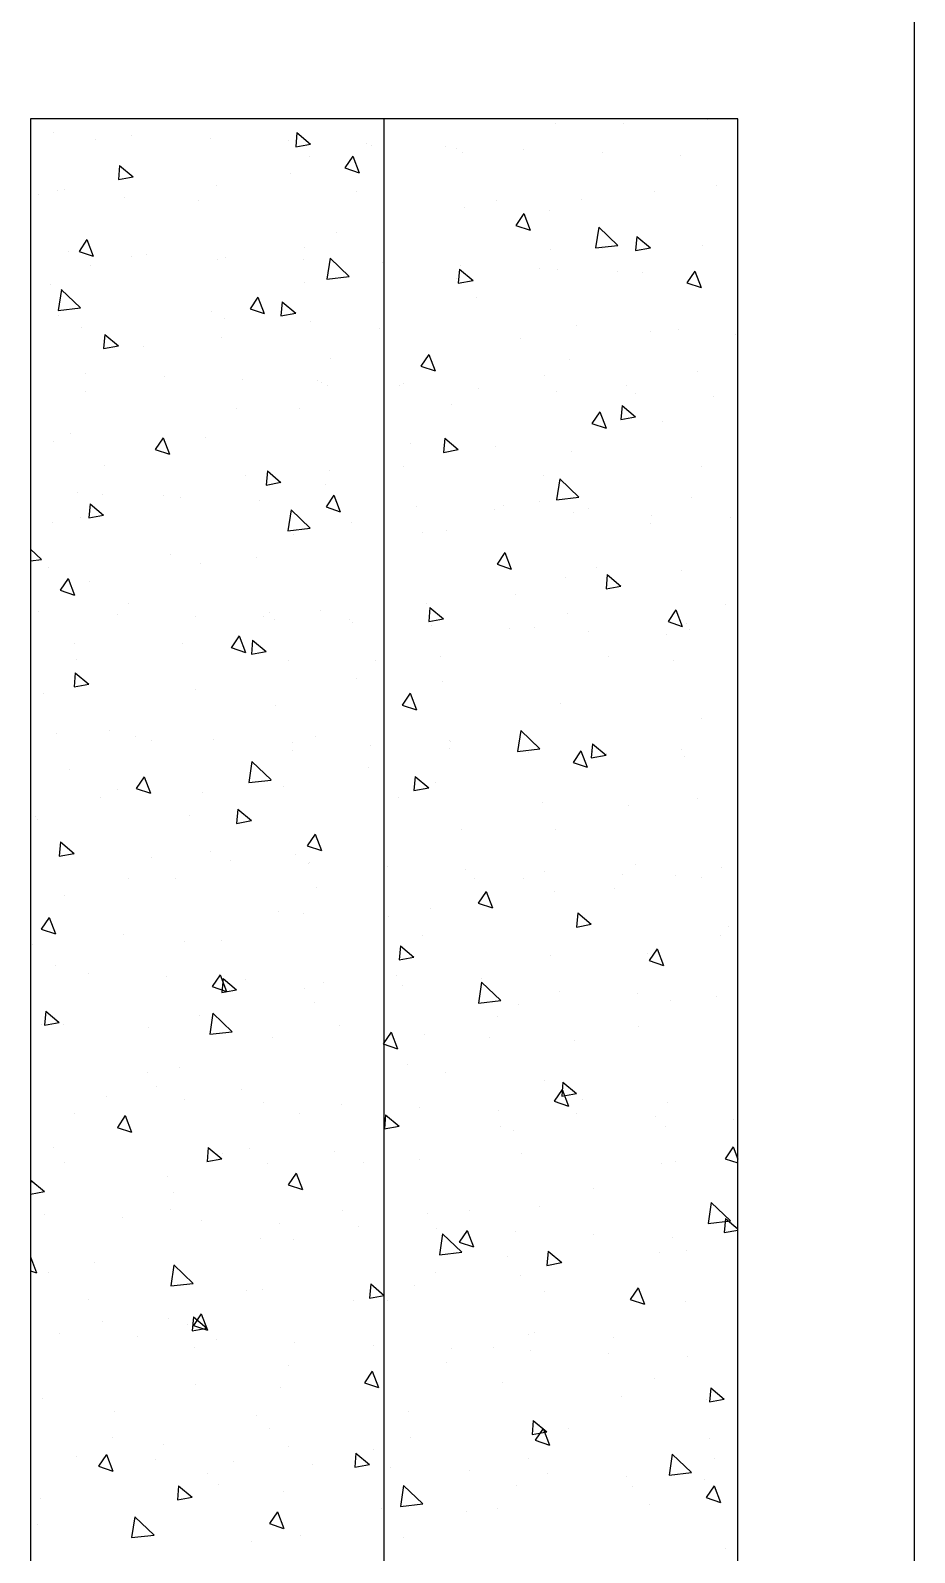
# Model space of a CAD drawing. Header units: millimetres. Extents: x 331487 to 517269, y 198509 to 399936.
# Drawn here: x 438084 to 438459, y 328706 to 329351 of the extents above; entities that cross this region are included whole.
import ezdxf

# ---------------------------------------------------------------- set-up
doc = ezdxf.new("R2010")
doc.units = ezdxf.units.MM
doc.header["$MEASUREMENT"] = 0
doc.layers.add('COLUMN', color=6, linetype='Continuous')
doc.layers.add('FOOTING', color=5, linetype='Continuous')

msp = doc.modelspace()

# ---------------------------------------------------------------- linework, layer by layer
at = {"layer": 'COLUMN'}
for p, q in [((438084.35, 329313.51), (438084.35, 326783.51)), ((438384.35, 329313.51), (438084.35, 329313.51)), ((438384.35, 326783.51), (438384.35, 329313.51))]:
    msp.add_line(p, q, dxfattribs=at)
at = {"layer": 'COLUMN', "color": 2, "linetype": 'Continuous'}
for p, q in [((438307.09, 329311.53), (438307.09, 329311.53)), ((438335.78, 329311.39), (438335.78, 329311.39)), ((438371.62, 329313.15), (438371.62, 329313.15)), ((438084.61, 329306.32), (438084.61, 329306.32)), ((438093.93, 329307.83), (438093.93, 329307.83)), ((438112.15, 329304.59), (438112.15, 329304.59)), ((438127.22, 329306.62), (438127.22, 329306.62)), ((438160.51, 329305.4), (438160.51, 329305.4)), ((438193.8, 329304.18), (438193.8, 329304.18)), ((438196.88, 329301.69), (438203.15, 329302.85)), ((438197.41, 329307.67), (438196.89, 329301.69)), ((438197.41, 329307.67), (438203.16, 329302.85)), ((438227.09, 329302.97), (438227.09, 329302.97)), ((438202.9, 329297.52), (438202.9, 329297.52)), ((438221.1, 329297.66), (438217.75, 329292.69)), ((438221.1, 329297.66), (438223.79, 329290.66)), ((438229.07, 329302.12), (438229.07, 329302.12)), ((438260.38, 329301.75), (438260.38, 329301.75)), ((438265.22, 329300.85), (438265.22, 329300.85)), ((438267.43, 329299.13), (438267.43, 329299.13)), ((438293.67, 329300.54), (438293.67, 329300.54)), ((438326.96, 329299.32), (438326.96, 329299.32)), ((438360.24, 329298.1), (438360.24, 329298.1)), ((438122.19, 329293.79), (438121.67, 329287.81)), ((438122.19, 329293.79), (438127.94, 329288.97)), ((438194.62, 329290.56), (438194.62, 329290.56)), ((438217.75, 329292.69), (438223.79, 329290.66)), ((438098.71, 329283.51), (438098.71, 329283.51)), ((438121.66, 329287.82), (438127.93, 329288.97)), ((438163.25, 329285.12), (438163.25, 329285.12)), ((438375.22, 329285.08), (438375.22, 329285.08)), ((438087.9, 329281.29), (438087.9, 329281.29)), ((438095.85, 329283.16), (438095.85, 329283.16)), ((438124.05, 329280.02), (438124.05, 329280.02)), ((438155.51, 329279.03), (438155.51, 329279.03)), ((438222.48, 329282.87), (438222.48, 329282.87)), ((438282.14, 329278.74), (438282.14, 329278.74)), ((438318.26, 329279.24), (438318.26, 329279.24)), ((438349.1, 329282.57), (438349.1, 329282.57)), ((438268.51, 329275.82), (438268.51, 329275.82)), ((438293.62, 329273.33), (438290.26, 329268.35)), ((438293.62, 329273.33), (438296.31, 329266.33)), ((438304.66, 329274.54), (438304.66, 329274.54)), ((438214.08, 329265.22), (438214.08, 329265.22)), ((438234.06, 329264.25), (438234.06, 329264.25)), ((438290.26, 329268.36), (438296.3, 329266.33)), ((438325.39, 329267.66), (438324.01, 329258.76)), ((438325.38, 329267.66), (438333.5, 329259.87)), ((438108.33, 329262.3), (438104.97, 329257.33)), ((438108.33, 329262.3), (438111.01, 329255.3)), ((438200.52, 329258.9), (438200.52, 329258.9)), ((438304.83, 329258.15), (438304.83, 329258.15)), ((438324.01, 329258.76), (438333.5, 329259.87)), ((438327.15, 329258.61), (438327.15, 329258.61)), ((438341.57, 329263.69), (438341.05, 329257.71)), ((438341.05, 329257.72), (438347.31, 329258.87)), ((438341.57, 329263.69), (438347.32, 329258.87)), ((438369.36, 329259.76), (438369.36, 329259.76)), ((438100.33, 329257.32), (438100.33, 329257.32)), ((438104.97, 329257.33), (438111.01, 329255.3)), ((438109.89, 329251.21), (438109.89, 329251.21)), ((438127.34, 329254.98), (438127.34, 329254.98)), ((438133.62, 329256.1), (438133.62, 329256.1)), ((438163.49, 329253.71), (438163.49, 329253.71)), ((438166.91, 329254.89), (438166.91, 329254.89)), ((438200.2, 329253.67), (438200.2, 329253.67)), ((438211.42, 329254.4), (438210.04, 329245.51)), ((438211.42, 329254.4), (438219.54, 329246.62)), ((438233.49, 329252.46), (438233.49, 329252.46)), ((438266.78, 329251.24), (438266.78, 329251.24)), ((438210.04, 329245.51), (438219.54, 329246.61)), ((438265.18, 329245.75), (438265.18, 329245.75)), ((438266.36, 329249.82), (438265.83, 329243.84)), ((438265.83, 329243.84), (438272.1, 329245)), ((438266.36, 329249.82), (438272.1, 329245)), ((438300.07, 329250.02), (438300.07, 329250.02)), ((438307.95, 329249.51), (438307.95, 329249.51)), ((438333.36, 329248.81), (438333.36, 329248.81)), ((438344.1, 329248.24), (438344.1, 329248.24)), ((438366.13, 329249), (438362.78, 329244.02)), ((438366.13, 329249), (438368.82, 329242)), ((438366.65, 329247.59), (438366.65, 329247.59)), ((438092.89, 329243.42), (438092.89, 329243.42)), ((438097.46, 329241.14), (438096.08, 329232.25)), ((438097.45, 329241.15), (438105.57, 329233.36)), ((438200.65, 329244.14), (438200.65, 329244.14)), ((438362.78, 329244.03), (438368.82, 329242)), ((438096.08, 329232.25), (438105.58, 329233.35)), ((438160.99, 329231.74), (438160.99, 329231.74)), ((438177.48, 329233), (438183.53, 329230.97)), ((438180.84, 329237.97), (438177.49, 329233)), ((438180.84, 329237.97), (438183.53, 329230.97)), ((438191.14, 329235.94), (438190.61, 329229.96)), ((438191.14, 329235.94), (438196.88, 329231.12)), ((438273.5, 329237.94), (438273.5, 329237.94)), ((438096.46, 329230.13), (438096.46, 329230.13)), ((438166.78, 329228.67), (438166.78, 329228.67)), ((438190.61, 329229.97), (438196.88, 329231.12)), ((438202.93, 329227.4), (438202.93, 329227.4)), ((438316.01, 329225.85), (438316.01, 329225.85)), ((438105.86, 329224.84), (438105.86, 329224.84)), ((438115.92, 329222.07), (438115.39, 329216.09)), ((438115.92, 329222.07), (438121.66, 329217.24)), ((438165.52, 329220.71), (438165.52, 329220.71)), ((438232.49, 329224.55), (438232.49, 329224.55)), ((438292.15, 329220.42), (438292.15, 329220.42)), ((438347.39, 329223.2), (438347.39, 329223.2)), ((438359.12, 329224.25), (438359.12, 329224.25)), ((438383.54, 329221.93), (438383.54, 329221.93)), ((438115.39, 329216.09), (438121.66, 329217.25)), ((438132.33, 329217.11), (438132.33, 329217.11)), ((438253.36, 329213.64), (438250, 329208.66)), ((438253.36, 329213.64), (438256.04, 329206.64)), ((438211.82, 329211.84), (438211.82, 329211.84)), ((438250, 329208.67), (438256.04, 329206.64)), ((438312.94, 329211.64), (438312.94, 329211.64)), ((438367.11, 329206.38), (438367.11, 329206.38)), ((438107.83, 329205.38), (438107.83, 329205.38)), ((438141.12, 329204.17), (438141.12, 329204.17)), ((438174.41, 329202.95), (438174.41, 329202.95)), ((438206.23, 329202.37), (438206.23, 329202.37)), ((438207.7, 329201.73), (438207.7, 329201.73)), ((438210.53, 329200.59), (438210.53, 329200.59)), ((438240.99, 329200.52), (438240.99, 329200.52)), ((438242.37, 329201.09), (438242.37, 329201.09)), ((438274.28, 329199.3), (438274.28, 329199.3)), ((438302.58, 329204.77), (438302.58, 329204.77)), ((438337.16, 329200.29), (438337.16, 329200.29)), ((438107.64, 329197.83), (438107.64, 329197.83)), ((438307.57, 329198.09), (438307.57, 329198.09)), ((438340.85, 329196.87), (438340.85, 329196.87)), ((438374.14, 329195.65), (438374.14, 329195.65)), ((438171.77, 329190.8), (438171.77, 329190.8)), ((438198.39, 329190.76), (438198.39, 329190.76)), ((438262.92, 329192.37), (438262.92, 329192.37)), ((438325.87, 329189.31), (438322.52, 329184.33)), ((438325.87, 329189.31), (438328.56, 329182.3)), ((438334.77, 329185.99), (438341.04, 329187.15)), ((438335.3, 329191.97), (438334.78, 329185.99)), ((438335.3, 329191.97), (438341.05, 329187.14)), ((438101.2, 329180.26), (438101.2, 329180.26)), ((438322.51, 329184.34), (438328.56, 329182.31)), ((438352.38, 329185.33), (438352.38, 329185.33)), ((438094.2, 329176.74), (438094.2, 329176.74)), ((438140.58, 329178.28), (438137.22, 329173.3)), ((438140.58, 329178.28), (438143.27, 329171.28)), ((438158.74, 329178.35), (438158.74, 329178.35)), ((438245.67, 329176.06), (438245.67, 329176.06)), ((438260.08, 329178.09), (438259.56, 329172.11)), ((438260.08, 329178.09), (438265.83, 329173.27)), ((438281.81, 329174.79), (438281.81, 329174.79)), ((438137.22, 329173.31), (438143.27, 329171.28)), ((438259.55, 329172.11), (438265.82, 329173.27)), ((438313.75, 329172.47), (438313.75, 329172.47)), ((438115.87, 329166.52), (438115.87, 329166.52)), ((438175.53, 329162.39), (438175.53, 329162.39)), ((438184.86, 329164.21), (438184.34, 329158.24)), ((438184.86, 329164.22), (438190.61, 329159.39)), ((438211.21, 329164.49), (438211.21, 329164.49)), ((438242.5, 329166.23), (438242.5, 329166.23)), ((438302.16, 329162.1), (438302.16, 329162.1)), ((438308.83, 329160.93), (438307.46, 329152.04)), ((438308.83, 329160.94), (438316.95, 329153.15)), ((438369.13, 329165.93), (438369.13, 329165.93)), ((438104.5, 329155.23), (438104.5, 329155.23)), ((438184.33, 329158.24), (438190.6, 329159.4)), ((438209.57, 329158.46), (438209.57, 329158.46)), ((438109.64, 329150.34), (438109.12, 329144.36)), ((438109.64, 329150.34), (438115.39, 329145.52)), ((438114.87, 329154.04), (438114.87, 329154.04)), ((438140.64, 329153.95), (438140.64, 329153.95)), ((438148.16, 329152.82), (438148.16, 329152.82)), ((438181.45, 329151.61), (438181.45, 329151.61)), ((438194.87, 329147.68), (438193.49, 329138.78)), ((438194.87, 329147.68), (438202.98, 329139.89)), ((438213.09, 329153.95), (438209.74, 329148.97)), ((438209.74, 329148.98), (438215.78, 329146.95)), ((438213.09, 329153.95), (438215.78, 329146.95)), ((438214.74, 329150.39), (438214.74, 329150.39)), ((438248.03, 329149.17), (438248.03, 329149.17)), ((438281.32, 329147.96), (438281.32, 329147.96)), ((438285.11, 329149.75), (438285.11, 329149.75)), ((438300.32, 329151.39), (438300.32, 329151.39)), ((438307.46, 329152.04), (438316.95, 329153.14)), ((438321.25, 329148.48), (438321.25, 329148.48)), ((438364.85, 329153), (438364.85, 329153)), ((438093.91, 329142.56), (438093.91, 329142.56)), ((438105.38, 329144.45), (438105.38, 329144.45)), ((438109.11, 329144.36), (438115.38, 329145.52)), ((438220.54, 329142.27), (438220.54, 329142.27)), ((438314.61, 329146.74), (438314.61, 329146.74)), ((438347.17, 329141.97), (438347.17, 329141.97)), ((438347.9, 329145.53), (438347.9, 329145.53)), ((438381.19, 329144.31), (438381.19, 329144.31)), ((438193.49, 329138.78), (438202.99, 329139.89)), ((438196.13, 329137.37), (438196.13, 329137.37)), ((438250.65, 329138.19), (438250.65, 329138.19)), ((438260.67, 329138.99), (438260.67, 329138.99)), ((438084.35, 329131.12), (438089.02, 329126.63)), ((438143.94, 329128.92), (438143.94, 329128.92)), ((438285.61, 329129.62), (438282.25, 329124.64)), ((438285.61, 329129.62), (438288.3, 329122.61)), ((438084.35, 329126.08), (438089.02, 329126.63)), ((438091.95, 329123.36), (438091.95, 329123.36)), ((438156.48, 329124.97), (438156.48, 329124.97)), ((438180.08, 329127.65), (438180.08, 329127.65)), ((438282.25, 329124.64), (438288.3, 329122.62)), ((438324.55, 329123.45), (438324.55, 329123.45)), ((438360.69, 329122.17), (438360.69, 329122.17)), ((438100.32, 329118.59), (438096.96, 329113.61)), ((438100.32, 329118.59), (438103, 329111.59)), ((438109.48, 329117.35), (438109.48, 329117.35)), ((438311.5, 329119.09), (438311.5, 329119.09)), ((438329.02, 329120.24), (438328.5, 329114.26)), ((438328.5, 329114.26), (438334.76, 329115.42)), ((438329.02, 329120.24), (438334.77, 329115.42)), ((438096.96, 329113.62), (438103, 329111.59)), ((438290.09, 329111.88), (438290.09, 329111.88)), ((438087.98, 329104.74), (438087.98, 329104.74)), ((438121.27, 329103.53), (438121.27, 329103.53)), ((438125.88, 329108.2), (438125.88, 329108.2)), ((438183.38, 329102.61), (438183.38, 329102.61)), ((438185.54, 329104.08), (438185.54, 329104.08)), ((438207.31, 329105.08), (438207.31, 329105.08)), ((438252.51, 329107.91), (438252.51, 329107.91)), ((438253.81, 329106.36), (438253.28, 329100.39)), ((438253.81, 329106.36), (438259.55, 329101.54)), ((438312.17, 329103.78), (438312.17, 329103.78)), ((438358.12, 329105.28), (438354.77, 329100.31)), ((438358.12, 329105.28), (438360.81, 329098.28)), ((438379.14, 329107.61), (438379.14, 329107.61)), ((438154.56, 329102.31), (438154.56, 329102.31)), ((438187.85, 329101.1), (438187.85, 329101.1)), ((438219.53, 329101.34), (438219.53, 329101.34)), ((438221.14, 329099.88), (438221.14, 329099.88)), ((438253.28, 329100.39), (438259.54, 329101.54)), ((438254.43, 329098.66), (438254.43, 329098.66)), ((438287.72, 329097.45), (438287.72, 329097.45)), ((438298.06, 329098.01), (438298.06, 329098.01)), ((438321.01, 329096.23), (438321.01, 329096.23)), ((438354.77, 329100.31), (438360.81, 329098.29)), ((438362.6, 329099.62), (438362.6, 329099.62)), ((438363.99, 329097.14), (438363.99, 329097.14)), ((438103.13, 329091.06), (438103.13, 329091.06)), ((438148.93, 329091.05), (438148.93, 329091.05)), ((438172.83, 329094.26), (438169.48, 329089.28)), ((438172.83, 329094.26), (438175.52, 329087.25)), ((438178.59, 329092.49), (438178.06, 329086.51)), ((438178.59, 329092.49), (438184.33, 329087.67)), ((438354.3, 329095.02), (438354.3, 329095.02)), ((438103.92, 329084.24), (438103.92, 329084.24)), ((438169.48, 329089.29), (438175.52, 329087.26)), ((438178.06, 329086.51), (438184.33, 329087.67)), ((438193.88, 329083.99), (438193.88, 329083.99)), ((438230.55, 329083.95), (438230.55, 329083.95)), ((438258.41, 329085.6), (438258.41, 329085.6)), ((438329.54, 329085.57), (438329.54, 329085.57)), ((438357.18, 329083.65), (438357.18, 329083.65)), ((438103.37, 329078.61), (438102.84, 329072.64)), ((438103.37, 329078.61), (438109.11, 329073.79)), ((438102.84, 329072.64), (438109.11, 329073.79)), ((438154.22, 329071.59), (438154.22, 329071.59)), ((438222.82, 329076.31), (438222.82, 329076.31)), ((438258.97, 329075.03), (438258.97, 329075.03)), ((438089.69, 329069.98), (438089.69, 329069.98)), ((438188.37, 329064.74), (438188.37, 329064.74)), ((438245.35, 329069.93), (438241.99, 329064.95)), ((438241.99, 329064.95), (438248.03, 329062.93)), ((438245.35, 329069.93), (438248.03, 329062.92)), ((438309.24, 329065.71), (438309.24, 329065.71)), ((438368.98, 329059.27), (438368.98, 329059.27)), ((438095.48, 329052.8), (438095.48, 329052.8)), ((438117.8, 329054.2), (438117.8, 329054.2)), ((438128.77, 329051.59), (438128.77, 329051.59)), ((438205.06, 329051.69), (438205.06, 329051.69)), ((438292.28, 329054.21), (438290.9, 329045.32)), ((438292.28, 329054.21), (438300.4, 329046.43)), ((438135.89, 329049.89), (438135.89, 329049.89)), ((438162.06, 329050.37), (438162.06, 329050.37)), ((438195.35, 329049.16), (438195.35, 329049.16)), ((438195.55, 329045.76), (438195.55, 329045.76)), ((438228.64, 329047.94), (438228.64, 329047.94)), ((438261.93, 329046.73), (438261.93, 329046.73)), ((438262.26, 329050), (438262.26, 329050)), ((438262.52, 329049.59), (438262.52, 329049.59)), ((438290.9, 329045.32), (438300.4, 329046.42)), ((438295.22, 329045.51), (438295.22, 329045.51)), ((438295.81, 329044.62), (438295.81, 329044.62)), ((438298.41, 329048.73), (438298.41, 329048.73)), ((438317.86, 329045.59), (438314.51, 329040.62)), ((438317.86, 329045.59), (438320.55, 329038.59)), ((438322.18, 329045.46), (438322.18, 329045.46)), ((438322.75, 329048.51), (438322.23, 329042.54)), ((438322.75, 329048.51), (438328.49, 329043.69)), ((438360.34, 329046.23), (438360.34, 329046.23)), ((438178.32, 329040.95), (438176.94, 329032.06)), ((438178.31, 329040.96), (438186.43, 329033.17)), ((438227.81, 329038.43), (438227.81, 329038.43)), ((438314.51, 329040.62), (438320.55, 329038.59)), ((438322.22, 329042.54), (438328.49, 329043.69)), ((438328.51, 329044.29), (438328.51, 329044.29)), ((438361.8, 329043.08), (438361.8, 329043.08)), ((438100.87, 329037.68), (438100.87, 329037.68)), ((438132.57, 329034.57), (438129.21, 329029.59)), ((438132.57, 329034.57), (438135.26, 329027.56)), ((438176.94, 329032.06), (438186.44, 329033.16)), ((438247.53, 329034.64), (438247.01, 329028.66)), ((438247.53, 329034.64), (438253.28, 329029.82)), ((438256.16, 329032.22), (438256.16, 329032.22)), ((438113.93, 329025.92), (438113.93, 329025.92)), ((438121.09, 329029.16), (438121.09, 329029.16)), ((438129.21, 329029.59), (438135.26, 329027.57)), ((438157.24, 329027.89), (438157.24, 329027.89)), ((438191.62, 329030.61), (438191.62, 329030.61)), ((438240.56, 329025.63), (438240.56, 329025.63)), ((438247, 329028.66), (438253.27, 329029.82)), ((438367.19, 329025.33), (438367.19, 329025.33)), ((438172.31, 329020.76), (438171.79, 329014.79)), ((438172.31, 329020.76), (438178.06, 329015.94)), ((438301.7, 329023.69), (438301.7, 329023.69)), ((438337.85, 329022.42), (438337.85, 329022.42)), ((438086.64, 329017.6), (438086.64, 329017.6)), ((438087.44, 329016.6), (438087.44, 329016.6)), ((438151.97, 329018.21), (438151.97, 329018.21)), ((438171.78, 329014.79), (438178.05, 329015.94)), ((438267.25, 329012.13), (438267.25, 329012.13)), ((438306.99, 329012.33), (438306.99, 329012.33)), ((438097.09, 329006.89), (438096.57, 329000.91)), ((438097.09, 329006.89), (438102.84, 329002.07)), ((438205.08, 329010.23), (438201.73, 329005.26)), ((438205.09, 329010.23), (438207.77, 329003.23)), ((438096.56, 329000.91), (438102.83, 329002.07)), ((438102.52, 329001.46), (438102.52, 329001.46)), ((438135.81, 329000.25), (438135.81, 329000.25)), ((438160.54, 329002.86), (438160.54, 329002.86)), ((438196.68, 329001.58), (438196.68, 329001.58)), ((438201.73, 329005.26), (438207.77, 329003.24)), ((438169.1, 328999.03), (438169.1, 328999.03)), ((438202.39, 328997.81), (438202.39, 328997.81)), ((438202.8, 328998.31), (438202.8, 328998.31)), ((438235.68, 328996.6), (438235.68, 328996.6)), ((438268.97, 328995.38), (438268.97, 328995.38)), ((438302.26, 328994.17), (438302.26, 328994.17)), ((438335.55, 328992.95), (438335.55, 328992.95)), ((438341.15, 328997.38), (438341.15, 328997.38)), ((438358.09, 328992.85), (438358.09, 328992.85)), ((438377.29, 328996.11), (438377.29, 328996.11)), ((438126.08, 328991.29), (438126.08, 328991.29)), ((438145.9, 328991.57), (438145.9, 328991.57)), ((438205.57, 328987.44), (438205.57, 328987.44)), ((438272.53, 328991.27), (438272.53, 328991.27)), ((438293.55, 328991.24), (438293.55, 328991.24)), ((438332.19, 328987.14), (438332.19, 328987.14)), ((438368.84, 328991.73), (438368.84, 328991.73)), ((438098.61, 328984.3), (438098.61, 328984.3)), ((438277.6, 328985.9), (438274.24, 328980.93)), ((438274.24, 328980.93), (438280.29, 328978.9)), ((438277.6, 328985.9), (438280.29, 328978.9)), ((438306.69, 328985.82), (438306.69, 328985.82)), ((438092.31, 328974.88), (438088.95, 328969.9)), ((438092.31, 328974.88), (438095, 328967.87)), ((438189.37, 328977.23), (438189.37, 328977.23)), ((438199.98, 328976.55), (438199.98, 328976.55)), ((438236.12, 328975.28), (438236.12, 328975.28)), ((438253.9, 328978.84), (438253.9, 328978.84)), ((438316.47, 328976.79), (438315.95, 328970.81)), ((438316.47, 328976.79), (438322.22, 328971.97)), ((438088.95, 328969.9), (438094.99, 328967.88)), ((438123.94, 328967.61), (438123.94, 328967.61)), ((438250.57, 328967.31), (438250.57, 328967.31)), ((438315.95, 328970.81), (438322.21, 328971.97)), ((438377.2, 328967.02), (438377.2, 328967.02)), ((438380.59, 328971.08), (438380.59, 328971.08)), ((438085.18, 328963.21), (438085.18, 328963.21)), ((438149.71, 328964.83), (438149.71, 328964.83)), ((438165.52, 328964.98), (438165.52, 328964.98)), ((438241.25, 328962.91), (438240.73, 328956.93)), ((438241.25, 328962.91), (438247, 328958.09)), ((438350.12, 328961.57), (438346.76, 328956.6)), ((438350.12, 328961.57), (438352.8, 328954.57)), ((438094.95, 328954.44), (438094.95, 328954.44)), ((438240.73, 328956.94), (438246.99, 328958.09)), ((438304.73, 328958.94), (438304.73, 328958.94)), ((438346.13, 328959.51), (438346.13, 328959.51)), ((438346.76, 328956.6), (438352.8, 328954.57)), ((438108.92, 328950.95), (438108.92, 328950.95)), ((438142.21, 328949.73), (438142.21, 328949.73)), ((438164.82, 328950.54), (438161.47, 328945.57)), ((438164.82, 328950.54), (438167.51, 328943.54)), ((438166.04, 328949.04), (438165.51, 328943.06)), ((438166.04, 328949.04), (438171.78, 328944.22)), ((438175.5, 328948.52), (438175.5, 328948.52)), ((438239.42, 328950.24), (438239.42, 328950.24)), ((438275.56, 328948.97), (438275.56, 328948.97)), ((438161.47, 328945.57), (438167.51, 328943.54)), ((438165.51, 328943.06), (438171.78, 328944.22)), ((438200.54, 328944.93), (438200.54, 328944.93)), ((438208.79, 328947.3), (438208.79, 328947.3)), ((438242.08, 328946.09), (438242.08, 328946.09)), ((438275.73, 328947.49), (438274.35, 328938.59)), ((438275.37, 328944.87), (438275.37, 328944.87)), ((438275.73, 328947.49), (438283.84, 328939.7)), ((438308.66, 328943.65), (438308.66, 328943.65)), ((438341.95, 328942.44), (438341.95, 328942.44)), ((438375.24, 328941.22), (438375.24, 328941.22)), ((438090.82, 328935.16), (438090.29, 328929.18)), ((438090.82, 328935.16), (438096.56, 328930.34)), ((438204.96, 328938.68), (438204.96, 328938.68)), ((438274.35, 328938.59), (438283.85, 328939.7)), ((438291.3, 328937.86), (438291.3, 328937.86)), ((438355.83, 328939.47), (438355.83, 328939.47)), ((438088.95, 328929.41), (438088.95, 328929.41)), ((438090.29, 328929.19), (438096.56, 328930.34)), ((438096.36, 328930.92), (438096.36, 328930.92)), ((438098.25, 328929.41), (438098.25, 328929.41)), ((438155.91, 328933.25), (438155.91, 328933.25)), ((438161.77, 328934.23), (438160.39, 328925.33)), ((438161.76, 328934.23), (438169.88, 328926.44)), ((438215.58, 328929.12), (438215.58, 328929.12)), ((438282.54, 328932.95), (438282.54, 328932.95)), ((438342.21, 328928.82), (438342.21, 328928.82)), ((438134.4, 328928.14), (438134.4, 328928.14)), ((438160.39, 328925.33), (438169.88, 328926.44)), ((438187.11, 328923.85), (438187.11, 328923.85)), ((438237.34, 328926.21), (438233.98, 328921.24)), ((438237.34, 328926.21), (438240.03, 328919.21)), ((438251.64, 328925.46), (438251.64, 328925.46)), ((438278.86, 328923.94), (438278.86, 328923.94)), ((438315, 328922.66), (438315, 328922.66)), ((438233.98, 328921.24), (438240.02, 328919.21)), ((438133.95, 328909.29), (438133.95, 328909.29)), ((438147.46, 328911.44), (438147.46, 328911.44)), ((438244.4, 328912.37), (438244.4, 328912.37)), ((438260.58, 328908.99), (438260.58, 328908.99)), ((438137.69, 328903.1), (438137.69, 328903.1)), ((438302.48, 328905.56), (438302.48, 328905.56)), ((438310.2, 328905.06), (438309.68, 328899.08)), ((438310.2, 328905.06), (438315.94, 328900.24)), ((438116.42, 328899.01), (438116.42, 328899.01)), ((438149.71, 328897.8), (438149.71, 328897.8)), ((438173.84, 328901.83), (438173.84, 328901.83)), ((438183, 328896.58), (438183, 328896.58)), ((438309.85, 328901.88), (438306.5, 328896.91)), ((438306.5, 328896.91), (438312.54, 328894.88)), ((438309.67, 328899.09), (438315.94, 328900.24)), ((438309.85, 328901.88), (438312.54, 328894.88)), ((438318.3, 328897.63), (438318.3, 328897.63)), ((438354.45, 328896.36), (438354.45, 328896.36)), ((438103.24, 328891.54), (438103.24, 328891.54)), ((438124.56, 328890.85), (438121.21, 328885.88)), ((438124.56, 328890.85), (438127.25, 328883.85)), ((438198.29, 328891.55), (438198.29, 328891.55)), ((438216.29, 328895.36), (438216.29, 328895.36)), ((438234.98, 328891.19), (438234.46, 328885.21)), ((438234.98, 328891.19), (438240.72, 328886.37)), ((438249.58, 328894.15), (438249.58, 328894.15)), ((438282.87, 328892.93), (438282.87, 328892.93)), ((438316.16, 328891.72), (438316.16, 328891.72)), ((438349.45, 328890.5), (438349.45, 328890.5)), ((438121.2, 328885.88), (438127.25, 328883.85)), ((438234.45, 328885.21), (438240.72, 328886.37)), ((438283.85, 328886.06), (438283.85, 328886.06)), ((438289.04, 328884.48), (438289.04, 328884.48)), ((438353.57, 328886.09), (438353.57, 328886.09)), ((438382.74, 328889.28), (438382.74, 328889.28)), ((438094.1, 328877.53), (438094.1, 328877.53)), ((438159.76, 328877.31), (438159.24, 328871.33)), ((438159.76, 328877.31), (438165.51, 328872.49)), ((438177.13, 328876.79), (438177.13, 328876.79)), ((438382.37, 328877.55), (438379.01, 328872.57)), ((438382.37, 328877.55), (438384.35, 328872.39)), ((438098.96, 328871.1), (438098.96, 328871.1)), ((438159.23, 328871.34), (438165.5, 328872.49)), ((438165.92, 328874.93), (438165.92, 328874.93)), ((438184.86, 328870.46), (438184.86, 328870.46)), ((438213.28, 328875.52), (438213.28, 328875.52)), ((438225.59, 328870.8), (438225.59, 328870.8)), ((438249.39, 328872.07), (438249.39, 328872.07)), ((438292.55, 328874.64), (438292.55, 328874.64)), ((438352.22, 328870.51), (438352.22, 328870.51)), ((438357.74, 328871.32), (438357.74, 328871.32)), ((438379.01, 328872.58), (438384.35, 328870.79)), ((438142.68, 328865.23), (438142.68, 328865.23)), ((438197.08, 328866.52), (438193.72, 328861.55)), ((438197.08, 328866.52), (438199.76, 328859.52)), ((438084.54, 328863.44), (438084.35, 328861.23)), ((438084.35, 328857.52), (438090.28, 328858.62)), ((438084.54, 328863.44), (438090.29, 328858.61)), ((438145.2, 328858.06), (438145.2, 328858.06)), ((438193.72, 328861.55), (438199.76, 328859.52)), ((438323.29, 328859.76), (438323.29, 328859.76)), ((438143.96, 328850.97), (438143.96, 328850.97)), ((438300.22, 328852.18), (438300.22, 328852.18)), ((438373.14, 328854.02), (438371.76, 328845.13)), ((438373.14, 328854.02), (438381.26, 328846.23)), ((438090.17, 328848.88), (438090.17, 328848.88)), ((438123.46, 328847.67), (438123.46, 328847.67)), ((438156.75, 328846.45), (438156.75, 328846.45)), ((438190.04, 328845.24), (438190.04, 328845.24)), ((438216.57, 328850.49), (438216.57, 328850.49)), ((438252.72, 328849.21), (438252.72, 328849.21)), ((438270.59, 328850.67), (438270.59, 328850.67)), ((438371.76, 328845.13), (438381.26, 328846.23)), ((438379.14, 328847.21), (438378.62, 328841.23)), ((438379.14, 328847.21), (438384.35, 328842.84)), ((438182.12, 328838.92), (438182.12, 328838.92)), ((438196.03, 328838.17), (438196.03, 328838.17)), ((438223.33, 328844.02), (438223.33, 328844.02)), ((438256.62, 328842.8), (438256.62, 328842.8)), ((438259.18, 328840.76), (438257.8, 328831.87)), ((438259.17, 328840.77), (438267.29, 328832.98)), ((438269.59, 328842.19), (438266.24, 328837.22)), ((438269.59, 328842.19), (438272.28, 328835.19)), ((438289.91, 328841.59), (438289.91, 328841.59)), ((438323.2, 328840.37), (438323.2, 328840.37)), ((438356.49, 328839.16), (438356.49, 328839.16)), ((438378.61, 328841.23), (438384.35, 328842.29)), ((438257.8, 328831.87), (438267.3, 328832.97)), ((438266.23, 328837.22), (438272.28, 328835.19)), ((438303.92, 328833.33), (438303.4, 328827.36)), ((438303.92, 328833.34), (438309.67, 328828.51)), ((438351.32, 328832.71), (438351.32, 328832.71)), ((438362.73, 328833.45), (438362.73, 328833.45)), ((438084.35, 328831.04), (438086.99, 328824.16)), ((438084.35, 328825.05), (438086.99, 328824.16)), ((438111.55, 328828.38), (438111.55, 328828.38)), ((438145.21, 328827.5), (438143.84, 328818.61)), ((438145.21, 328827.51), (438153.33, 328819.72)), ((438286.79, 328831.09), (438286.79, 328831.09)), ((438303.39, 328827.36), (438309.66, 328828.52)), ((438091.85, 328824.15), (438091.85, 328824.15)), ((438143.84, 328818.61), (438153.33, 328819.71)), ((438228.7, 328819.46), (438228.18, 328813.48)), ((438228.7, 328819.46), (438234.45, 328814.64)), ((438247.13, 328818.69), (438247.13, 328818.69)), ((438256.01, 328824.18), (438256.01, 328824.18)), ((438292.16, 328822.91), (438292.16, 328822.91)), ((438108.97, 328812.78), (438108.97, 328812.78)), ((438175.93, 328816.61), (438175.93, 328816.61)), ((438182.6, 328817.08), (438182.6, 328817.08)), ((438221.56, 328812.61), (438221.56, 328812.61)), ((438228.18, 328813.48), (438234.44, 328814.64)), ((438235.6, 328812.48), (438235.6, 328812.48)), ((438302.56, 328816.32), (438302.56, 328816.32)), ((438342.11, 328817.86), (438338.75, 328812.88)), ((438338.75, 328812.89), (438344.79, 328810.86)), ((438342.11, 328817.86), (438344.79, 328810.86)), ((438362.23, 328812.19), (438362.23, 328812.19)), ((438153.49, 328805.58), (438152.96, 328799.61)), ((438156.81, 328806.83), (438153.46, 328801.86)), ((438153.49, 328805.58), (438159.23, 328800.76)), ((438156.81, 328806.83), (438159.5, 328799.83)), ((438114.85, 328803.35), (438114.85, 328803.35)), ((438142.95, 328804.68), (438142.95, 328804.68)), ((438150.99, 328802.07), (438150.99, 328802.07)), ((438152.96, 328799.61), (438159.22, 328800.77)), ((438153.46, 328801.86), (438159.5, 328799.83)), ((438096.57, 328798.37), (438096.57, 328798.37)), ((438129.86, 328797.16), (438129.86, 328797.16)), ((438163.15, 328795.94), (438163.15, 328795.94)), ((438196.44, 328794.73), (438196.44, 328794.73)), ((438229.73, 328793.51), (438229.73, 328793.51)), ((438295.46, 328797.87), (438295.46, 328797.87)), ((438297.96, 328798.8), (438297.96, 328798.8)), ((438331.6, 328796.6), (438331.6, 328796.6)), ((438153.97, 328792.65), (438153.97, 328792.65)), ((438261, 328786.31), (438261, 328786.31)), ((438263.02, 328792.29), (438263.02, 328792.29)), ((438280.6, 328792.35), (438280.6, 328792.35)), ((438296.31, 328791.08), (438296.31, 328791.08)), ((438329.6, 328789.86), (438329.6, 328789.86)), ((438362.89, 328788.65), (438362.89, 328788.65)), ((438193.78, 328784.78), (438193.78, 328784.78)), ((438229.33, 328782.5), (438225.97, 328777.52)), ((438229.33, 328782.5), (438232.02, 328775.5)), ((438154.29, 328777.04), (438154.29, 328777.04)), ((438190.43, 328775.77), (438190.43, 328775.77)), ((438225.97, 328777.53), (438232.02, 328775.5)), ((438284.53, 328777.71), (438284.53, 328777.71)), ((438349.06, 328779.32), (438349.06, 328779.32)), ((438372.87, 328775.48), (438372.34, 328769.51)), ((438372.87, 328775.48), (438378.61, 328770.66)), ((438089.59, 328770.77), (438089.59, 328770.77)), ((438334.9, 328771.57), (438334.9, 328771.57)), ((438371.04, 328770.29), (438371.04, 328770.29)), ((438372.34, 328769.51), (438378.61, 328770.67)), ((438119.83, 328765.47), (438119.83, 328765.47)), ((438180.35, 328763.7), (438180.35, 328763.7)), ((438244.88, 328765.31), (438244.88, 328765.31)), ((438297.65, 328761.61), (438297.13, 328755.63)), ((438297.65, 328761.61), (438303.39, 328756.79)), ((438118.98, 328754.46), (438118.98, 328754.46)), ((438185.94, 328758.29), (438185.94, 328758.29)), ((438245.61, 328754.16), (438245.61, 328754.16)), ((438297.12, 328755.63), (438303.39, 328756.79)), ((438301.84, 328758.17), (438298.49, 328753.19)), ((438300.44, 328760), (438300.44, 328760)), ((438301.84, 328758.17), (438304.53, 328751.17)), ((438312.57, 328758), (438312.57, 328758)), ((438140.69, 328751.3), (438140.69, 328751.3)), ((438193.73, 328750.73), (438193.73, 328750.73)), ((438222.43, 328747.73), (438221.91, 328741.76)), ((438222.43, 328747.73), (438228.17, 328742.91)), ((438229.87, 328749.46), (438229.87, 328749.46)), ((438298.49, 328753.2), (438304.53, 328751.17)), ((438372.24, 328753.87), (438372.24, 328753.87)), ((438104.07, 328746.43), (438104.07, 328746.43)), ((438116.55, 328747.14), (438113.2, 328742.17)), ((438113.2, 328742.17), (438119.24, 328740.14)), ((438116.55, 328747.14), (438119.24, 328740.14)), ((438137.36, 328745.22), (438137.36, 328745.22)), ((438170.65, 328744), (438170.65, 328744)), ((438203.94, 328742.79), (438203.94, 328742.79)), ((438221.9, 328741.76), (438228.17, 328742.91)), ((438237.23, 328741.57), (438237.23, 328741.57)), ((438295.71, 328745.41), (438295.71, 328745.41)), ((438356.59, 328747.3), (438355.21, 328738.4)), ((438356.59, 328747.3), (438364.7, 328739.51)), ((438374.34, 328745.26), (438374.34, 328745.26)), ((438159.27, 328739.17), (438159.27, 328739.17)), ((438270.52, 328740.35), (438270.52, 328740.35)), ((438303.81, 328739.14), (438303.81, 328739.14)), ((438337.1, 328737.92), (438337.1, 328737.92)), ((438355.21, 328738.4), (438364.71, 328739.51)), ((438370.39, 328736.71), (438370.39, 328736.71)), ((438088.71, 328728.63), (438088.71, 328728.63)), ((438146.68, 328727.88), (438152.95, 328729.04)), ((438147.21, 328733.86), (438146.69, 328727.88)), ((438147.21, 328733.86), (438152.96, 328729.04)), ((438163.98, 328734.33), (438163.98, 328734.33)), ((438191.52, 328731.4), (438191.52, 328731.4)), ((438242.63, 328734.04), (438241.25, 328725.14)), ((438242.62, 328734.04), (438250.74, 328726.25)), ((438290.61, 328734.04), (438290.61, 328734.04)), ((438339.88, 328733.69), (438339.88, 328733.69)), ((438374.36, 328733.84), (438371, 328728.86)), ((438371, 328728.87), (438377.05, 328726.84)), ((438374.36, 328733.84), (438377.05, 328726.83)), ((438189.07, 328722.81), (438185.71, 328717.83)), ((438189.07, 328722.81), (438191.76, 328715.81)), ((438233.17, 328724.43), (438233.17, 328724.43)), ((438241.25, 328725.14), (438250.74, 328726.25)), ((438269.32, 328723.15), (438269.32, 328723.15)), ((438282.28, 328724.33), (438282.28, 328724.33)), ((438346.81, 328725.94), (438346.81, 328725.94)), ((438087.34, 328717.39), (438087.34, 328717.39)), ((438128.66, 328720.78), (438127.28, 328711.89)), ((438128.66, 328720.78), (438136.78, 328712.99)), ((438185.71, 328717.84), (438191.75, 328715.81)), ((438127.28, 328711.89), (438136.78, 328712.99)), ((438178.09, 328710.32), (438178.09, 328710.32)), ((438198.71, 328712.86), (438198.71, 328712.86)), ((438242.62, 328711.93), (438242.62, 328711.93)), ((438379.32, 328707.39), (438379.32, 328707.39))]:
    msp.add_line(p, q, dxfattribs=at)
at = {"layer": 'FOOTING'}
for p, q in [((438459.35, 326708.51), (438459.35, 329388.51)), ((438234.35, 326783.51), (438234.35, 329313.51)), ((438234.35, 326783.51), (438234.35, 329313.51))]:
    msp.add_line(p, q, dxfattribs=at)

doc.saveas('drawing.dxf')
